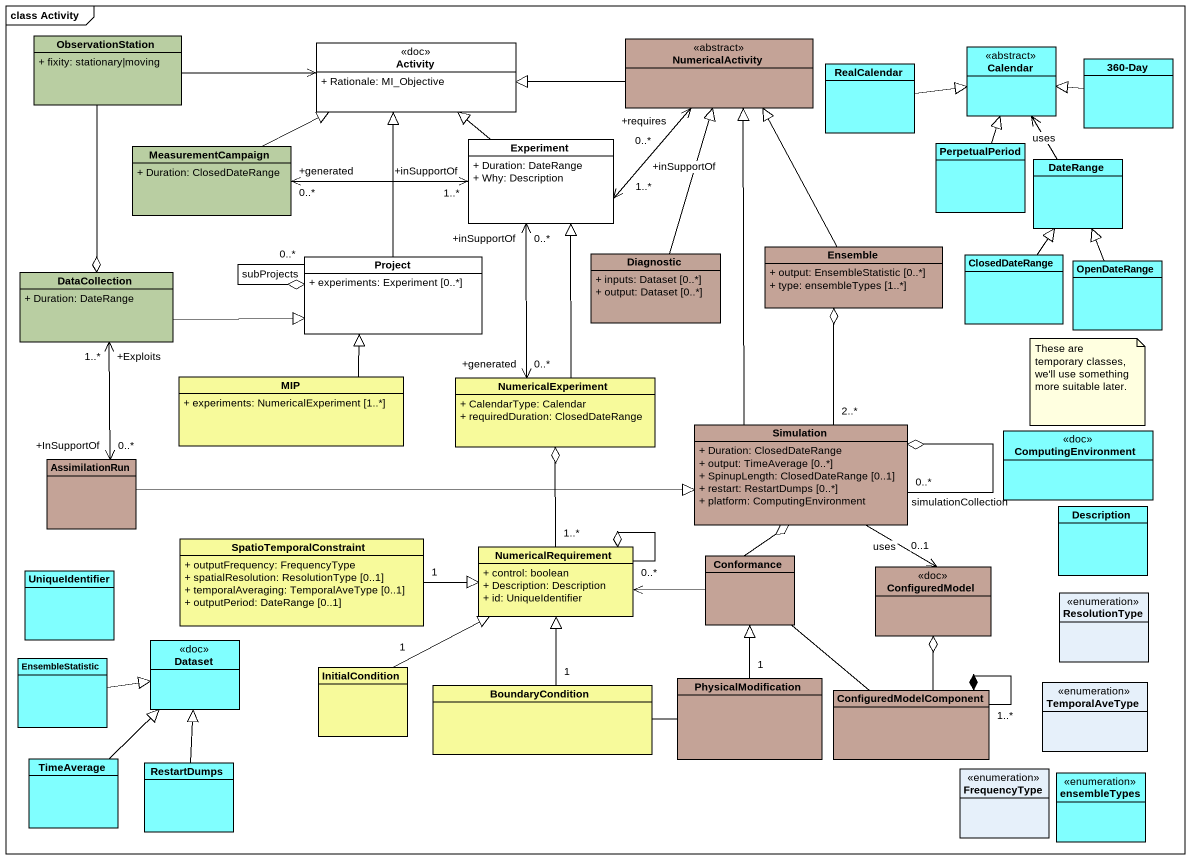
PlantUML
@startuml
mainframe class Activity
hide circle
hide empty members
skinparam classAttributeIconSize 0
class ObservationStation #B9CEA2 {
  + fixity: stationary|moving
}
class Activity <<doc>> #FFFFFF {
  + Rationale: MI_Objective
}
class NumericalActivity <<abstract>> #C4A397
class Calendar <<abstract>> #80FFFF
class RealCalendar #80FFFF
class "360-Day" as c360_Day #80FFFF
class Experiment #FFFFFF {
  + Duration: DateRange
  + Why: Description
}
class MeasurementCampaign #B9CEA2 {
  + Duration: ClosedDateRange
}
class PerpetualPeriod #80FFFF
class DateRange #80FFFF
class DataCollection #B9CEA2 {
  + Duration: DateRange
}
class Project #FFFFFF {
  + experiments: Experiment [0..*]
}
class Diagnostic #C1A397 {
  + inputs: Dataset [0..*]
  + output: Dataset [0..*]
}
class Ensemble #C4A397 {
  + output: EnsembleStatistic [0..*]
  + type: ensembleTypes [1..*]
}
class ClosedDateRange #80FFFF
class OpenDateRange #80FFFF
class MIP #F7FA9B {
  + experiments: NumericalExperiment [1..*]
}
class NumericalExperiment #F7FA9B {
  + CalendarType: Calendar
  + requiredDuration: ClosedDateRange
}
class Simulation #C4A397 {
  + Duration: ClosedDateRange
  + output: TimeAverage [0..*]
  + SpinupLength: ClosedDateRange [0..1]
  + restart: RestartDumps [0..*]
  + platform: ComputingEnvironment
}
class ComputingEnvironment <<doc>> #80FFFF
class AssimilationRun #C4A397
class SpatioTemporalConstraint #F7FA9B {
  + outputFrequency: FrequencyType
  + spatialResolution: ResolutionType [0..1]
  + temporalAveraging: TemporalAveType [0..1]
  + outputPeriod: DateRange [0..1]
}
class Description #80FFFF
class UniqueIdentifier #80FFFF
class NumericalRequirement #F7FA9B {
  + control: boolean
  + Description: Description
  + id: UniqueIdentifier
}
class Conformance #C4A397
class ConfiguredModel <<doc>> #C4A397
enum ResolutionType
class EnsembleStatistic #80FFFF
class Dataset <<doc>> #80FFFF
class InitialCondition #F7FA9B
class BoundaryCondition #F7FA9B
class PhysicalModification #C4A397
class ConfiguredModelComponent #C4A397
enum TemporalAveType
class TimeAverage #80FFFF
class RestartDumps #80FFFF
enum FrequencyType
enum ensembleTypes #80FFFF
ObservationStation -right-> Activity
ObservationStation --o DataCollection
NumericalActivity -left-|> Activity
NumericalActivity "+requires\n0..*" <--> "+inSupportOf\n1..*" Experiment
RealCalendar -right-|> Calendar
c360_Day -left-|> Calendar
Experiment -up-|> Activity
MeasurementCampaign -right-|> Activity
MeasurementCampaign "+generated\n0..*" <-right-> "+inSupportOf\n1..*" Experiment
PerpetualPeriod -up-|> Calendar
DateRange -up-> Calendar : uses
DataCollection -right-|> Project
Project -up-|> Activity
Project "0..*" --o Project : subProjects
Diagnostic -up-|> NumericalActivity
Ensemble -up-|> NumericalActivity
ClosedDateRange -up-|> DateRange
OpenDateRange -up-|> DateRange
MIP -up-|> Project
NumericalExperiment "+generated\n0..*" <-up-> "+inSupportOf\n0..*" Experiment
NumericalExperiment -up-|> Experiment
Simulation -up-|> NumericalActivity
Simulation "2..*" -up-o Ensemble
Simulation "0..*" --o Simulation : simulationCollection
Simulation --> "0..1" ConfiguredModel : uses
AssimilationRun "+InSupportOf\n0..*" <-up-> "+Exploits\n1..*" DataCollection
AssimilationRun -right-|> Simulation
SpatioTemporalConstraint "1" -right-|> NumericalRequirement
NumericalRequirement "1..*" -up-o NumericalExperiment
NumericalRequirement "0..*" --o NumericalRequirement
Conformance -up-o Simulation
Conformance -left-> NumericalRequirement
Conformance -- ConfiguredModelComponent
EnsembleStatistic -right-|> Dataset
InitialCondition "1" -up-|> NumericalRequirement
BoundaryCondition "1" -up-|> NumericalRequirement
PhysicalModification "1" -up-|> Conformance
PhysicalModification -left- BoundaryCondition
ConfiguredModelComponent -up-o ConfiguredModel
ConfiguredModelComponent "1..*" --* ConfiguredModelComponent
TimeAverage -up-|> Dataset
RestartDumps -up-|> Dataset
note as N1
  These are temporary classes, we'll use something more suitable later.
end note
@enduml
